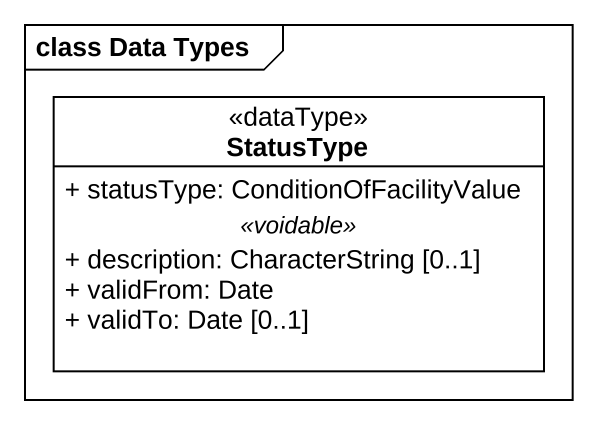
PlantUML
@startuml
mainframe class Data Types
hide circle
hide empty members
skinparam classAttributeIconSize 0
class StatusType <<dataType>> {
  + statusType: ConditionOfFacilityValue
  .. <<voidable>> ..
  + description: CharacterString [0..1]
  + validFrom: Date
  + validTo: Date [0..1]
}
@enduml
